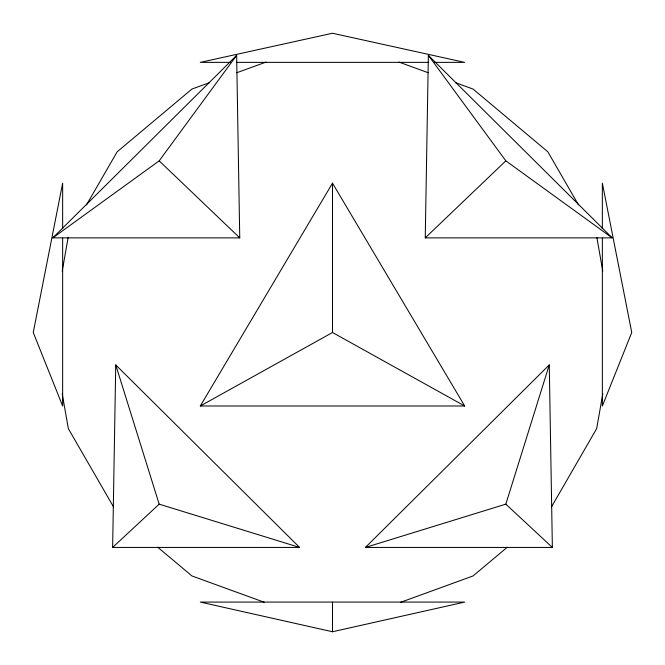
<?xml version="1.0" encoding="UTF-8"?>
<svg xmlns="http://www.w3.org/2000/svg" width="665" height="665" viewBox="0 0 665 665"><rect width="100%" height="100%" fill="white"/><g stroke="black" fill="none" stroke-linecap="round" stroke-linejoin="round"><path stroke-width="1" d="M332.5 631.75L464.694 602.083L200.306 602.083L332.5 631.75L332.5 602.083M200.306 405.991L332.5 332.5L332.5 183.174L464.694 405.991L200.306 405.991L332.5 183.174M112.634 547.436L115.743 364.91L299.591 547.436L112.634 547.436L159.168 504.145L299.591 547.436M425.251 237.871L428.36 55.345L612.207 237.871L425.251 237.871L505.832 160.855L612.207 237.871M62.211 271.129L68.163 237.38M602.789 393.871L596.655 428.642L551.476 506.896M365.409 547.436L505.832 504.145L549.265 364.91L365.409 547.436L552.366 547.436L549.265 364.91M86.525 204.878L117.156 151.811L191.944 89.052L209.517 82.66M52.793 237.871L159.168 160.855L236.64 55.345L239.749 237.871L52.793 237.871L236.64 55.345M507.262 547.237L473.056 575.948L400.829 602.232M236.84 72.718L266.116 62.061M230.373 62.369L200.306 62.369L332.5 33.25L464.694 62.369L434.627 62.369M236.449 62.369L428.551 62.369M398.884 62.061L428.16 72.718M455.483 82.66L473.056 89.052L547.844 151.811L578.475 204.878M264.171 602.232L191.944 575.948L157.738 547.237M332.5 332.5L464.694 405.991M505.832 504.145L552.366 547.436M159.168 160.855L239.749 237.871M428.36 55.345L505.832 160.855M113.524 506.896L68.345 428.642L62.211 393.871M115.743 364.91L159.168 504.145M596.837 237.38L602.789 271.129M602.357 228.777L602.357 183.174L631.75 332.5L602.357 405.991L602.357 238.103M62.643 228.777L62.643 183.174L33.25 332.5L62.643 405.991L62.643 238.103"/></g></svg>
